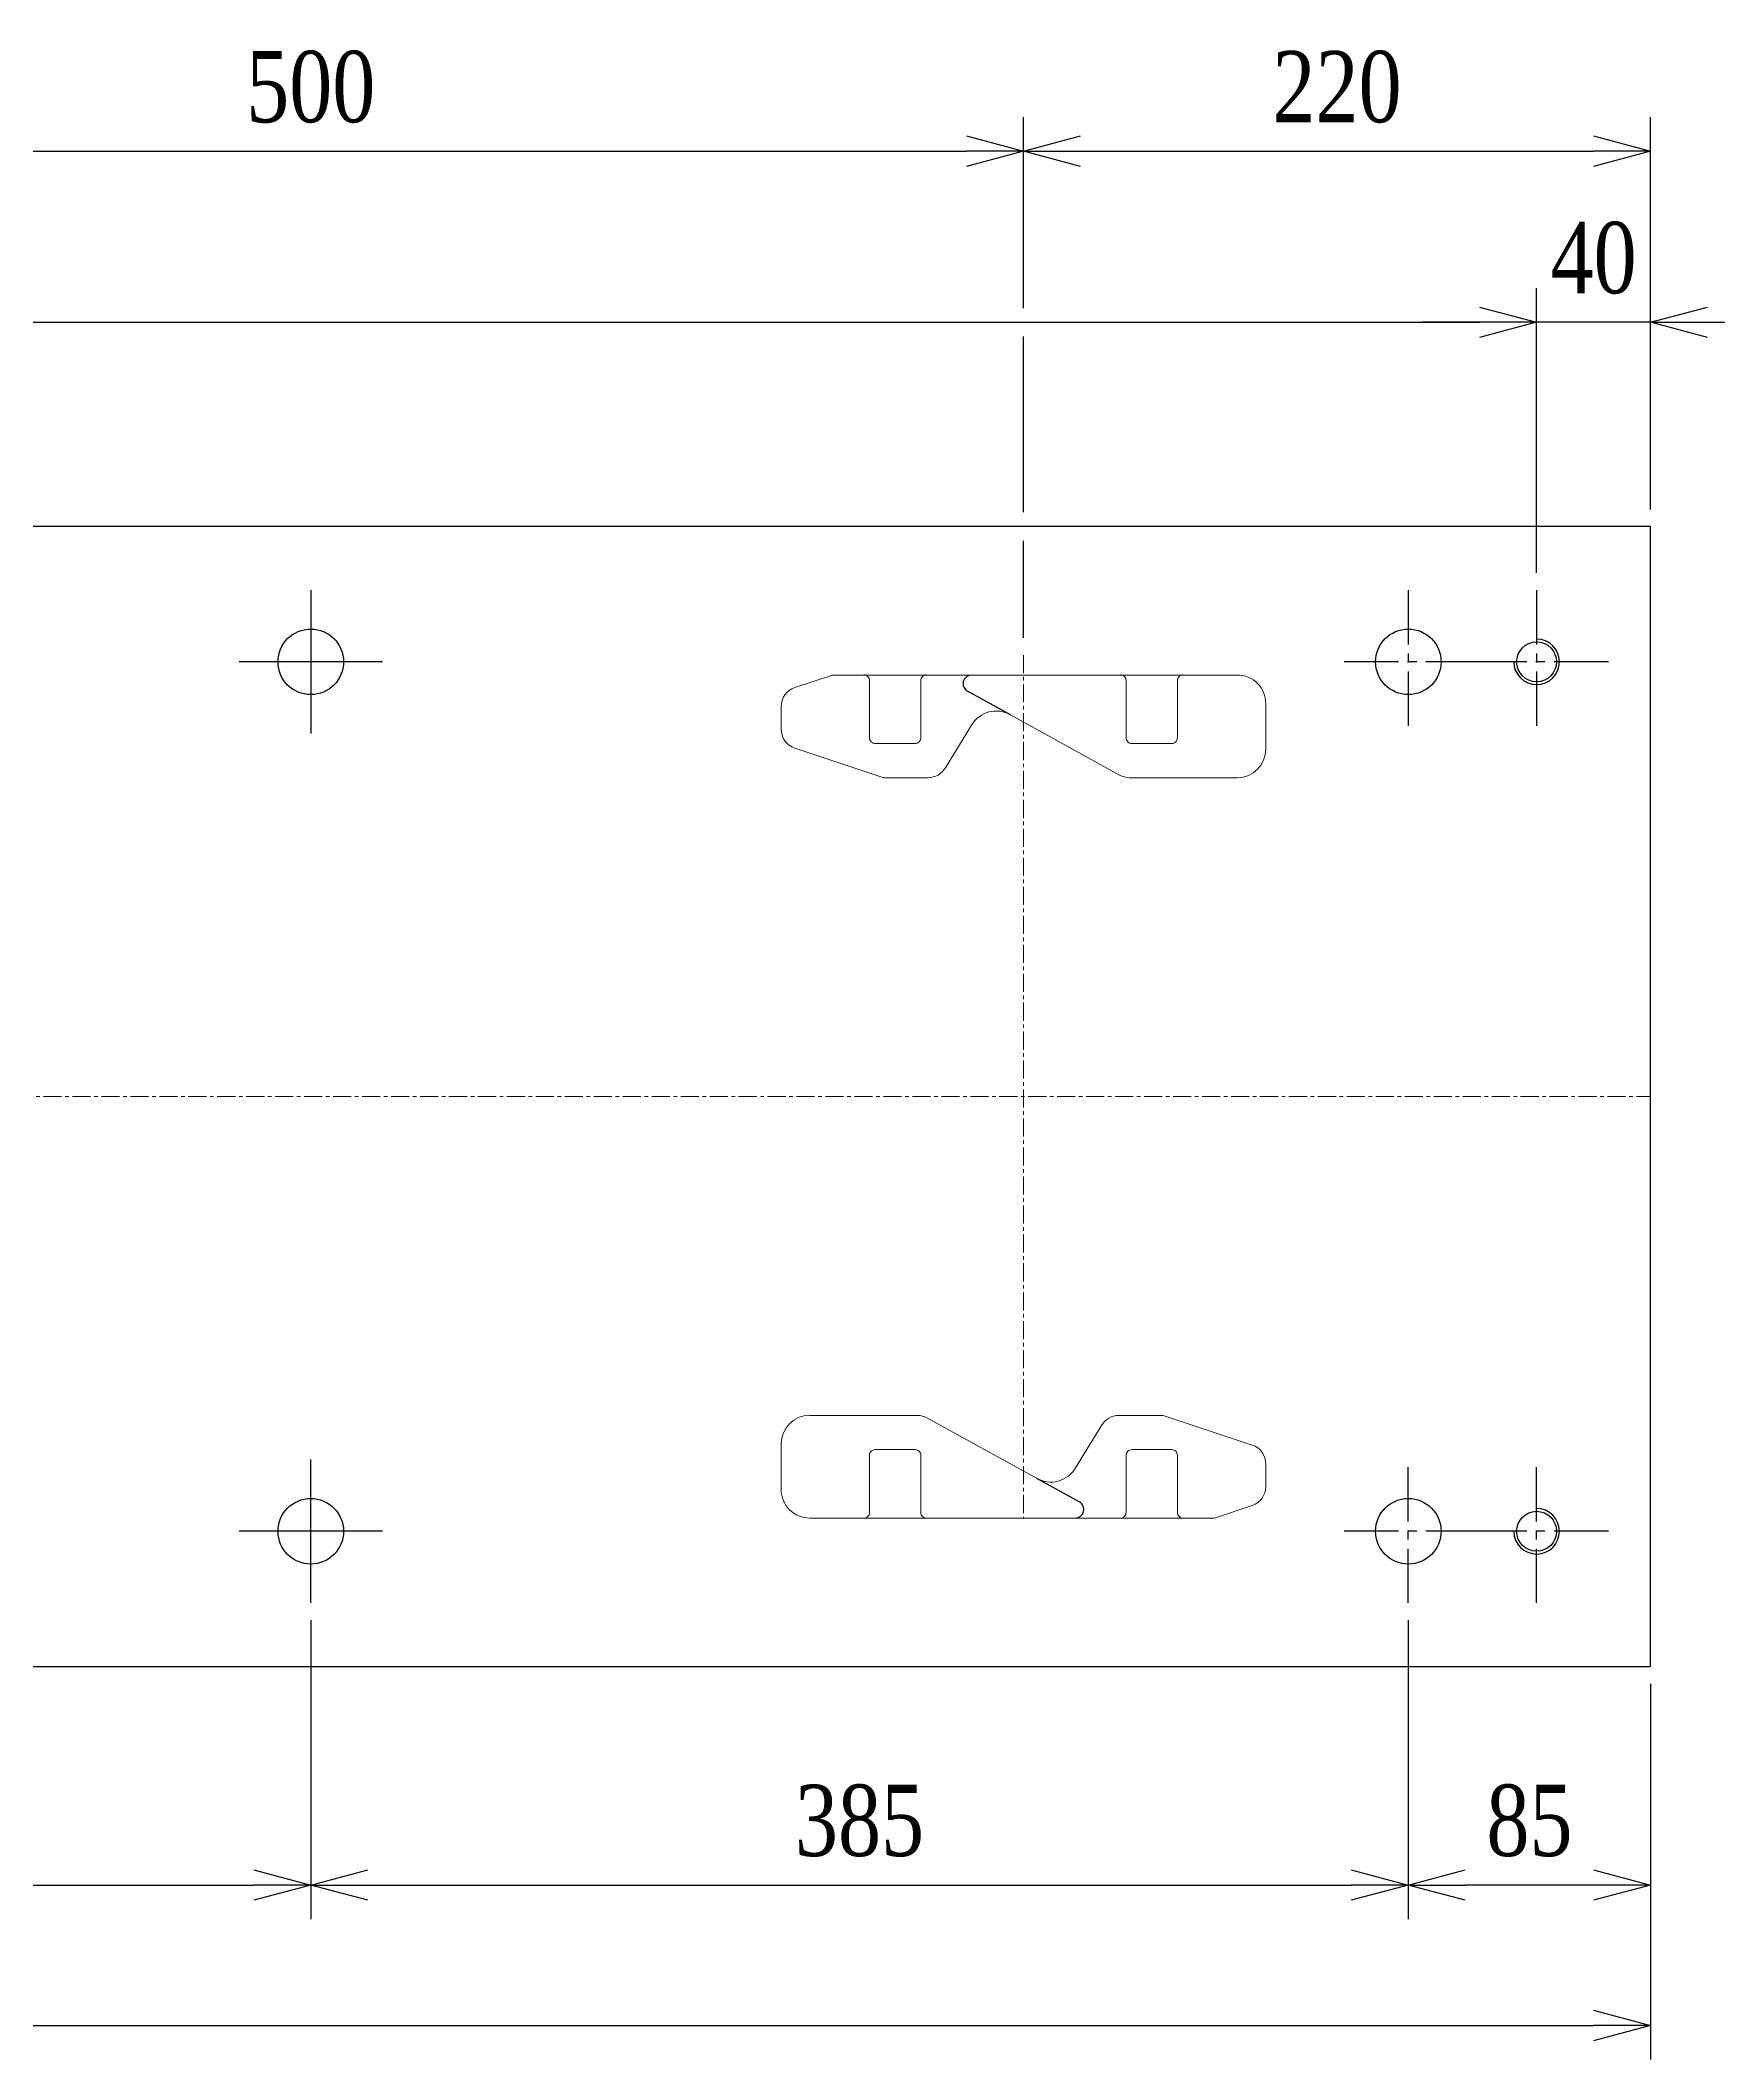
# Model space of a CAD drawing. Header units: millimetres. Extents: x -19541 to 104079, y -3200 to 10399.
# Drawn here: x -11296 to -10708, y 4956 to 5664 of the extents above; entities that cross this region are included whole.
import ezdxf

# ---------------------------------------------------------------- set-up
doc = ezdxf.new("R2010")
doc.units = ezdxf.units.MM
doc.linetypes.add('CENTER', pattern=[50.8, 31.75, -6.35, 6.35, -6.35])
doc.linetypes.add('CENTER2', pattern=[28.575, 19.05, -3.175, 3.175, -3.175])
for name, color, linetype in [('KTHUOC', 2, 'Continuous'), ('PDF_Geometry', 7, 'Continuous'), ('TK2', 251, 'Continuous')]:
    doc.layers.add(name, color=color, linetype=linetype)
doc.layers.add('TIM', color=8, linetype='CENTER2', lineweight=0)
doc.styles.add('Thuong', font='vntime.shx', dxfattribs={"width": 0.8})
doc.dimstyles.new('LAYOUT', dxfattribs={"dimscale": 0, "dimtxt": 2.5, "dimasz": 2, "dimexe": 1.2, "dimexo": 0.6, "dimgap": 1, "dimtad": 1, "dimtoh": 1, "dimdec": 0, "dimzin": 12, "dimdsep": 46, "dimtxsty": 'Thuong', "dimblk": 'OPEN30', "dimcen": 0, "dimclrd": 256, "dimclre": 256, "dimadec": 1, "dimazin": 3, "dimtfac": 1, "dimtdec": 0, "dimtmove": 0, "dimatfit": 3, "dimldrblk": 'OPEN30', "dimfxl": 1, "dimtzin": 0, "dimarcsym": 2})

# ---------------------------------------------------------------- blocks, each defined once
blk = doc.blocks.new('_Open30')
at = {"color": 0, "linetype": 'ByBlock', "lineweight": -2}
for p, q in [((-1, 0.268), (0, 0)), ((0, 0), (-1, -0.268)), ((0, 0), (-1, 0))]:
    blk.add_line(p, q, dxfattribs=at)
blk = doc.blocks.new('*D347')
at = {"lineweight": -2, "transparency": 16777216}
for p, q in [((-11581.56, 5109.85), (-11581.56, 5004.91)), ((-11201.56, 5109.85), (-11201.56, 5004.91)), ((-11561.56, 5016.91), (-11221.56, 5016.91))]:
    blk.add_line(p, q, dxfattribs=at)
at = {"layer": 'Defpoints', "color": 0, "transparency": 16777216}
for p in [(-11581.56, 5115.85), (-11201.56, 5115.85), (-11201.56, 5016.91)]:
    blk.add_point(p, dxfattribs=at)
at = {"lineweight": -2, "transparency": 16777216, "xscale": 20, "yscale": 20, "zscale": 20, "rotation": 180}
blk.add_blockref('_Open30', (-11581.56, 5016.91), dxfattribs=at)
at = {"lineweight": -2, "transparency": 16777216, "xscale": 20, "yscale": 20, "zscale": 20}
blk.add_blockref('_Open30', (-11201.56, 5016.91), dxfattribs=at)
at = {"color": 0, "transparency": 16777216, "insert": (-11391.56, 5039.41), "char_height": 25, "attachment_point": 5, "style": 'Thuong'}
blk.add_mtext('380', dxfattribs=at)
blk = doc.blocks.new('*D346')
at = {"lineweight": -2, "transparency": 16777216}
for p, q in [((-11201.56, 5109.85), (-11201.56, 5004.91)), ((-10816.56, 5109.85), (-10816.56, 5004.91)), ((-11181.56, 5016.91), (-10836.56, 5016.91))]:
    blk.add_line(p, q, dxfattribs=at)
at = {"layer": 'Defpoints', "color": 0, "transparency": 16777216}
for p in [(-11201.56, 5115.85), (-10816.56, 5115.85), (-10816.56, 5016.91)]:
    blk.add_point(p, dxfattribs=at)
at = {"lineweight": -2, "transparency": 16777216, "xscale": 20, "yscale": 20, "zscale": 20, "rotation": 180}
blk.add_blockref('_Open30', (-11201.56, 5016.91), dxfattribs=at)
at = {"lineweight": -2, "transparency": 16777216, "xscale": 20, "yscale": 20, "zscale": 20}
blk.add_blockref('_Open30', (-10816.56, 5016.91), dxfattribs=at)
at = {"color": 0, "transparency": 16777216, "insert": (-11009.06, 5039.41), "char_height": 25, "attachment_point": 5, "style": 'Thuong'}
blk.add_mtext('385', dxfattribs=at)
blk = doc.blocks.new('*D345')
at = {"lineweight": -2, "transparency": 16777216}
for p, q in [((-11691.56, 5087.51), (-11691.56, 4955.66)), ((-10731.56, 5087.51), (-10731.56, 4955.66)), ((-11671.56, 4967.66), (-10751.56, 4967.66))]:
    blk.add_line(p, q, dxfattribs=at)
at = {"layer": 'Defpoints', "color": 0, "transparency": 16777216}
for p in [(-11691.56, 5093.51), (-10731.56, 5093.51), (-10731.56, 4967.66)]:
    blk.add_point(p, dxfattribs=at)
at = {"lineweight": -2, "transparency": 16777216, "xscale": 20, "yscale": 20, "zscale": 20, "rotation": 180}
blk.add_blockref('_Open30', (-11691.56, 4967.66), dxfattribs=at)
at = {"lineweight": -2, "transparency": 16777216, "xscale": 20, "yscale": 20, "zscale": 20}
blk.add_blockref('_Open30', (-10731.56, 4967.66), dxfattribs=at)
at = {"color": 0, "transparency": 16777216, "insert": (-11331.56, 4990.16), "char_height": 25, "attachment_point": 5, "style": 'Thuong'}
blk.add_mtext('960', dxfattribs=at)
blk = doc.blocks.new('*D340')
at = {"lineweight": -2, "transparency": 16777216}
for p, q in [((-11651.56, 5477.18), (-11651.56, 5577.12)), ((-10771.56, 5477.18), (-10771.56, 5577.12)), ((-11631.56, 5565.12), (-10791.56, 5565.12))]:
    blk.add_line(p, q, dxfattribs=at)
at = {"layer": 'Defpoints', "color": 0, "transparency": 16777216}
for p in [(-10771.56, 5565.12), (-11651.56, 5471.18), (-10771.56, 5471.18)]:
    blk.add_point(p, dxfattribs=at)
at = {"lineweight": -2, "transparency": 16777216, "xscale": 20, "yscale": 20, "zscale": 20, "rotation": 180}
blk.add_blockref('_Open30', (-11651.56, 5565.12), dxfattribs=at)
at = {"lineweight": -2, "transparency": 16777216, "xscale": 20, "yscale": 20, "zscale": 20}
blk.add_blockref('_Open30', (-10771.56, 5565.12), dxfattribs=at)
at = {"color": 0, "transparency": 16777216, "insert": (-11426.56, 5587.62), "char_height": 25, "attachment_point": 5, "style": 'Thuong'}
blk.add_mtext('880', dxfattribs=at)
blk = doc.blocks.new('*D338')
at = {"lineweight": -2, "transparency": 16777216}
for p, q in [((-11451.56, 5601.9), (-11451.56, 5637.12)), ((-10951.56, 5570.12), (-10951.56, 5637.12)), ((-11431.56, 5625.12), (-10971.56, 5625.12)), ((-11451.56, 5498.51), (-11451.56, 5560.12)), ((-10951.56, 5498.51), (-10951.56, 5560.12)), ((-11451.56, 5454.38), (-11451.56, 5488.51)), ((-10951.56, 5454.38), (-10951.56, 5488.51))]:
    blk.add_line(p, q, dxfattribs=at)
at = {"layer": 'Defpoints', "color": 0, "transparency": 16777216}
for p in [(-10951.56, 5625.12), (-11451.56, 5448.38), (-10951.56, 5448.38)]:
    blk.add_point(p, dxfattribs=at)
at = {"lineweight": -2, "transparency": 16777216, "xscale": 20, "yscale": 20, "zscale": 20, "rotation": 180}
blk.add_blockref('_Open30', (-11451.56, 5625.12), dxfattribs=at)
at = {"lineweight": -2, "transparency": 16777216, "xscale": 20, "yscale": 20, "zscale": 20}
blk.add_blockref('_Open30', (-10951.56, 5625.12), dxfattribs=at)
at = {"color": 0, "transparency": 16777216, "insert": (-11201.56, 5647.62), "char_height": 25, "attachment_point": 5, "style": 'Thuong'}
blk.add_mtext('500', dxfattribs=at)
blk = doc.blocks.new('*D337')
at = {"lineweight": -2, "transparency": 16777216}
for p, q in [((-10951.56, 5570.12), (-10951.56, 5637.12)), ((-10731.56, 5499.51), (-10731.56, 5637.12)), ((-10931.56, 5625.12), (-10751.56, 5625.12)), ((-10951.56, 5498.51), (-10951.56, 5560.12)), ((-10951.56, 5454.38), (-10951.56, 5488.51))]:
    blk.add_line(p, q, dxfattribs=at)
at = {"layer": 'Defpoints', "color": 0, "transparency": 16777216}
for p in [(-10731.56, 5625.12), (-10731.56, 5493.51), (-10951.56, 5448.38)]:
    blk.add_point(p, dxfattribs=at)
at = {"lineweight": -2, "transparency": 16777216, "xscale": 20, "yscale": 20, "zscale": 20, "rotation": 180}
blk.add_blockref('_Open30', (-10951.56, 5625.12), dxfattribs=at)
at = {"lineweight": -2, "transparency": 16777216, "xscale": 20, "yscale": 20, "zscale": 20}
blk.add_blockref('_Open30', (-10731.56, 5625.12), dxfattribs=at)
at = {"color": 0, "transparency": 16777216, "insert": (-10841.56, 5647.62), "char_height": 25, "attachment_point": 5, "style": 'Thuong'}
blk.add_mtext('220', dxfattribs=at)
blk = doc.blocks.new('*D336')
at = {"lineweight": -2, "transparency": 16777216}
for p, q in [((-10771.56, 5477.18), (-10771.56, 5577.12)), ((-10731.56, 5499.51), (-10731.56, 5577.12)), ((-10791.56, 5565.12), (-10811.56, 5565.12)), ((-10731.56, 5565.12), (-10771.56, 5565.12)), ((-10711.56, 5565.12), (-10691.56, 5565.12))]:
    blk.add_line(p, q, dxfattribs=at)
at = {"layer": 'Defpoints', "color": 0, "transparency": 16777216}
for p in [(-10771.56, 5565.12), (-10731.56, 5493.51), (-10771.56, 5471.18)]:
    blk.add_point(p, dxfattribs=at)
at = {"lineweight": -2, "transparency": 16777216, "xscale": 20, "yscale": 20, "zscale": 20}
blk.add_blockref('_Open30', (-10771.56, 5565.12), dxfattribs=at)
at = {"lineweight": -2, "transparency": 16777216, "xscale": 20, "yscale": 20, "zscale": 20, "rotation": 180}
blk.add_blockref('_Open30', (-10731.56, 5565.12), dxfattribs=at)
at = {"color": 0, "transparency": 16777216, "insert": (-10751.56, 5587.62), "char_height": 25, "attachment_point": 5, "style": 'Thuong'}
blk.add_mtext('40', dxfattribs=at)
blk = doc.blocks.new('*D344')
at = {"lineweight": -2, "transparency": 16777216}
for p, q in [((-10816.56, 5109.85), (-10816.56, 5004.91)), ((-10731.56, 5087.51), (-10731.56, 5004.91)), ((-10751.56, 5016.91), (-10796.56, 5016.91))]:
    blk.add_line(p, q, dxfattribs=at)
at = {"layer": 'Defpoints', "color": 0, "transparency": 16777216}
for p in [(-10816.56, 5115.85), (-10731.56, 5093.51), (-10816.56, 5016.91)]:
    blk.add_point(p, dxfattribs=at)
at = {"lineweight": -2, "transparency": 16777216, "xscale": 20, "yscale": 20, "zscale": 20, "rotation": 180}
blk.add_blockref('_Open30', (-10816.56, 5016.91), dxfattribs=at)
at = {"lineweight": -2, "transparency": 16777216, "xscale": 20, "yscale": 20, "zscale": 20}
blk.add_blockref('_Open30', (-10731.56, 5016.91), dxfattribs=at)
at = {"color": 0, "transparency": 16777216, "insert": (-10774.06, 5039.41), "char_height": 25, "attachment_point": 5, "style": 'Thuong'}
blk.add_mtext('85', dxfattribs=at)

msp = doc.modelspace()

# ---------------------------------------------------------------- linework, layer by layer
for p, q in [((-10956.138, 5427.434), (-10971.2, 5435.75)), ((-10946.975, 5159.593), (-10931.912, 5151.277))]:
    msp.add_line(p, q)
for centre, radius, start, end in [((-10771.556, 5446.014), 8, 180, 90), ((-10969.751, 5438.376), 3, 90, 241.102577), ((-10933.362, 5148.651), 3, 270, 61.102577), ((-10771.556, 5141.014), 8, 180, 90)]:
    msp.add_arc(centre, radius, start, end)
at = {"layer": 'KTHUOC', "color": 3}
msp.add_lwpolyline([(-11691.556, 5493.514), (-11691.556, 5093.514), (-10731.556, 5093.514), (-10731.556, 5493.514)], close=True, dxfattribs=at)
at = {"layer": 'KTHUOC'}
for centre, radius in [((-11201.556, 5446.014), 11.5), ((-10816.556, 5446.014), 11.5), ((-10771.556, 5446.014), 7), ((-11201.556, 5141.014), 11.5), ((-10816.556, 5141.014), 11.5), ((-10771.556, 5141.014), 7)]:
    msp.add_circle(centre, radius, dxfattribs=at)
at = {"layer": 'PDF_Geometry', "lineweight": 18}
for points in [[(-11018.556, 5441.376), (-11031.77, 5436.972, 0.3228227), (-11036.556, 5430.331), (-11036.556, 5422.422, 0.3228227), (-11031.77, 5415.781), (-11000.556, 5405.376)], [(-11000.556, 5405.376), (-10985.001, 5405.376, 0.2670904), (-10978.95, 5408.857), (-10969.763, 5423.79, -0.4126222), (-10956.138, 5427.434), (-10917.852, 5406.306, 0.1310853), (-10914.366, 5405.376), (-10876.556, 5405.376, 0.4142135), (-10866.556, 5415.376), (-10866.556, 5431.376, 0.4142136), (-10876.556, 5441.376), (-11018.556, 5441.376)], [(-11007.556, 5441.435, -0.4142136), (-11005.556, 5439.435), (-11005.556, 5419.376, 0.4142136), (-11003.556, 5417.376), (-10989.556, 5417.376, 0.4142136), (-10987.556, 5419.376), (-10987.556, 5439.435, -0.4142136), (-10985.556, 5441.435)], [(-10895.556, 5441.435, 0.4142136), (-10897.556, 5439.435), (-10897.556, 5419.376, -0.4142136), (-10899.556, 5417.376), (-10913.556, 5417.376, -0.4142136), (-10915.556, 5419.376), (-10915.556, 5439.435, 0.4142136), (-10917.556, 5441.435)], [(-10902.556, 5181.651), (-10918.112, 5181.651, 0.2670904), (-10924.163, 5178.17), (-10933.35, 5163.237, -0.4126222), (-10946.975, 5159.593), (-10985.261, 5180.721, 0.1310853), (-10988.747, 5181.651), (-11026.556, 5181.651, 0.4142135), (-11036.556, 5171.651), (-11036.556, 5155.651, 0.4142136), (-11026.556, 5145.651), (-10884.556, 5145.651)], [(-10884.556, 5145.651), (-10871.343, 5150.055, 0.3228227), (-10866.556, 5156.696), (-10866.556, 5164.606, 0.3228227), (-10871.343, 5171.246), (-10902.556, 5181.651)], [(-11007.556, 5145.592, 0.4142136), (-11005.556, 5147.592), (-11005.556, 5167.651, -0.4142136), (-11003.556, 5169.651), (-10989.556, 5169.651, -0.4142136), (-10987.556, 5167.651), (-10987.556, 5147.592, 0.4142136), (-10985.556, 5145.592)], [(-10895.556, 5145.592, -0.4142136), (-10897.556, 5147.592), (-10897.556, 5167.651, 0.4142136), (-10899.556, 5169.651), (-10913.556, 5169.651, 0.4142136), (-10915.556, 5167.651), (-10915.556, 5147.592, -0.4142136), (-10917.556, 5145.592)]]:
    msp.add_lwpolyline(points, format="xyb", dxfattribs=at)
at = {"layer": 'TIM', "linetype": 'CENTER', "ltscale": 0.2}
for p, q in [((-10951.556, 5448.376), (-10951.556, 5145.651)), ((-11691.556, 5293.514), (-10731.556, 5293.514))]:
    msp.add_line(p, q, dxfattribs=at)
at = {"layer": 'TK2'}
for p, q in [((-11201.556, 5471.18), (-11201.556, 5420.847)), ((-11176.39, 5446.014), (-11226.723, 5446.014)), ((-11201.556, 5115.847), (-11201.556, 5166.18)), ((-11176.39, 5141.014), (-11226.723, 5141.014))]:
    msp.add_line(p, q, dxfattribs=at)
at = {"layer": 'TK2', "linetype": 'CENTER2'}
for p, q in [((-10816.556, 5471.18), (-10816.556, 5420.847)), ((-10771.556, 5471.18), (-10771.556, 5420.847)), ((-10791.39, 5446.014), (-10841.723, 5446.014)), ((-10746.39, 5446.014), (-10796.723, 5446.014)), ((-10816.556, 5115.847), (-10816.556, 5166.18)), ((-10771.556, 5115.847), (-10771.556, 5166.18)), ((-10791.39, 5141.014), (-10841.723, 5141.014)), ((-10746.39, 5141.014), (-10796.723, 5141.014))]:
    msp.add_line(p, q, dxfattribs=at)

# ---------------------------------------------------------------- dimensions: what is measured, and where the dimension line sits
for base, p1, p2, picture, middle in [((-10951.556, 5625.117), (-11451.556, 5448.376), (-10951.556, 5448.376), '*D338', (-11201.556, 5647.617)), ((-10731.556, 5625.117), (-10951.556, 5448.376), (-10731.556, 5493.514), '*D337', (-10841.556, 5647.617)), ((-11201.556, 5016.911), (-11581.556, 5115.847), (-11201.556, 5115.847), '*D347', (-11391.556, 5039.411)), ((-10816.556, 5016.911), (-11201.556, 5115.847), (-10816.556, 5115.847), '*D346', (-11009.056, 5039.411))]:
    dim = msp.add_linear_dim(base=base, p1=p1, p2=p2, dimstyle='LAYOUT')
    dim.commit()
    dim.dimension.update_dxf_attribs({"geometry": picture, "text_midpoint": middle})
for base, p1, p2, picture, middle in [((-10771.556, 5565.117), (-11651.556, 5471.18), (-10771.556, 5471.18), '*D340', (-11426.556, 5565.117)), ((-10731.556, 4967.66), (-11691.556, 5093.514), (-10731.556, 5093.514), '*D345', (-11331.556, 4967.66))]:
    dim = msp.add_linear_dim(base=base, p1=p1, p2=p2, dimstyle='LAYOUT')
    dim.commit()
    dim.dimension.update_dxf_attribs({"geometry": picture, "text_midpoint": middle, "dimtype": 160})
dim = msp.add_linear_dim(base=(-10771.556, 5565.117), p1=(-10731.556, 5493.514), p2=(-10771.556, 5471.18), angle=180, dimstyle='LAYOUT')
dim.commit()
dim.dimension.update_dxf_attribs({"geometry": '*D336', "text_midpoint": (-10751.556, 5565.117), "dimtype": 160})
dim = msp.add_linear_dim(base=(-10816.556, 5016.911), p1=(-10731.556, 5093.514), p2=(-10816.556, 5115.847), angle=180, dimstyle='LAYOUT')
dim.commit()
dim.dimension.update_dxf_attribs({"geometry": '*D344', "text_midpoint": (-10774.056, 5039.411)})

doc.saveas('drawing.dxf')
